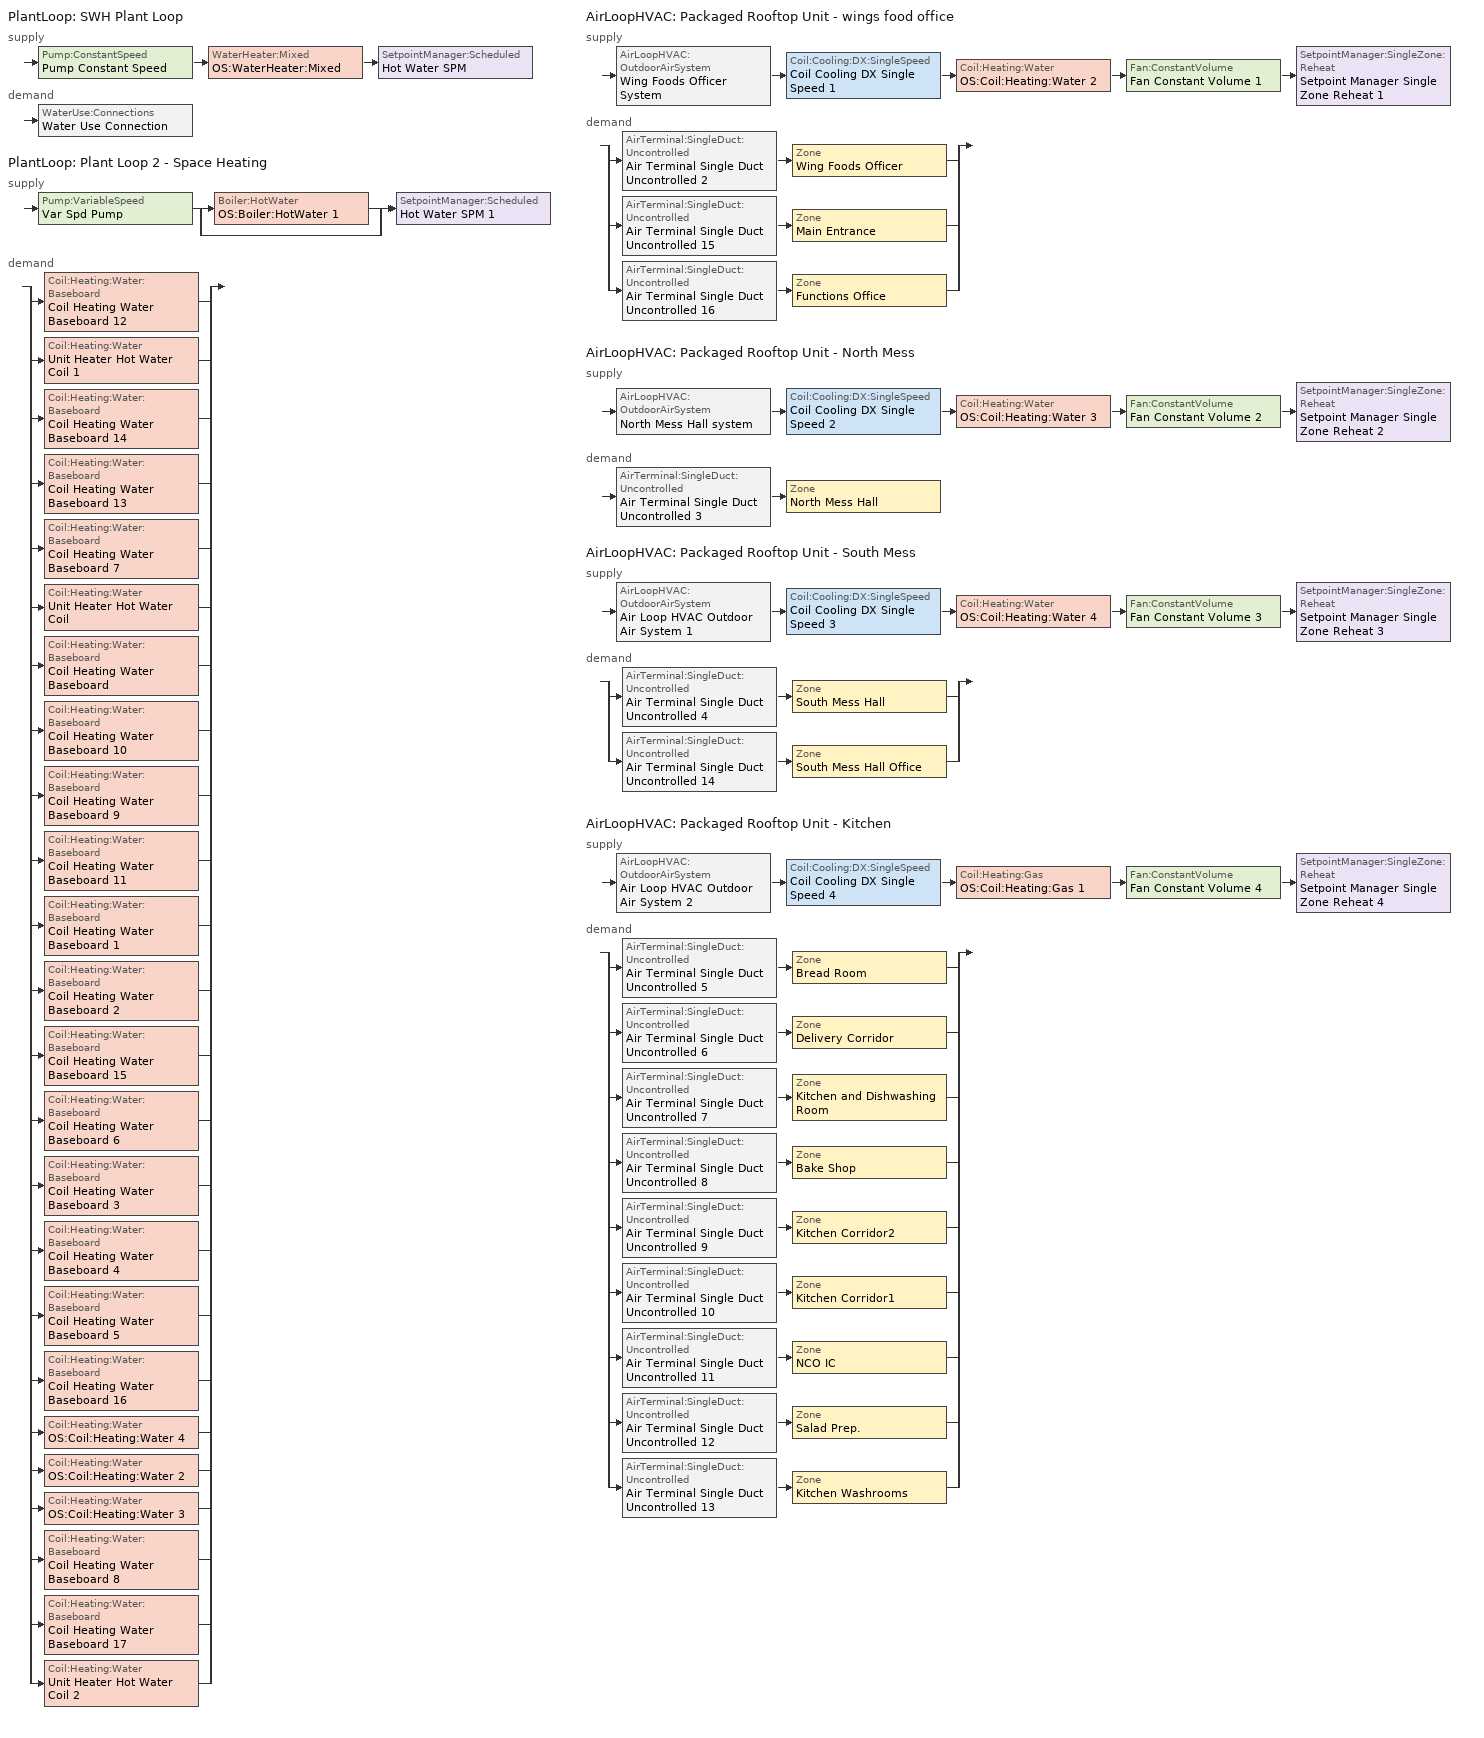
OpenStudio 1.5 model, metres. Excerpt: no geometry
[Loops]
PlantLoop 'SWH Plant Loop'
 supply: Pump:ConstantSpeed 'Pump Constant Speed' > WaterHeater:Mixed 'OS:WaterHeater:Mixed' > SetpointManager:Scheduled 'Hot Water SPM'
 demand: WaterUse:Connections 'Water Use Connection'
PlantLoop 'Plant Loop 2 - Space Heating'
 supply: Pump:VariableSpeed 'Var Spd Pump' > split
  | Boiler:HotWater 'OS:Boiler:HotWater 1'
  | bypass
  join > SetpointManager:Scheduled 'Hot Water SPM 1'
 demand: split
  | Coil:Heating:Water:Baseboard 'Coil Heating Water Baseboard 12'
  | Coil:Heating:Water 'Unit Heater Hot Water Coil 1'
  | Coil:Heating:Water:Baseboard 'Coil Heating Water Baseboard 14'
  | Coil:Heating:Water:Baseboard 'Coil Heating Water Baseboard 13'
  | Coil:Heating:Water:Baseboard 'Coil Heating Water Baseboard 7'
  | Coil:Heating:Water 'Unit Heater Hot Water Coil'
  | Coil:Heating:Water:Baseboard 'Coil Heating Water Baseboard'
  | Coil:Heating:Water:Baseboard 'Coil Heating Water Baseboard 10'
  | Coil:Heating:Water:Baseboard 'Coil Heating Water Baseboard 9'
  | Coil:Heating:Water:Baseboard 'Coil Heating Water Baseboard 11'
  | Coil:Heating:Water:Baseboard 'Coil Heating Water Baseboard 1'
  | Coil:Heating:Water:Baseboard 'Coil Heating Water Baseboard 2'
  | Coil:Heating:Water:Baseboard 'Coil Heating Water Baseboard 15'
  | Coil:Heating:Water:Baseboard 'Coil Heating Water Baseboard 6'
  | Coil:Heating:Water:Baseboard 'Coil Heating Water Baseboard 3'
  | Coil:Heating:Water:Baseboard 'Coil Heating Water Baseboard 4'
  | Coil:Heating:Water:Baseboard 'Coil Heating Water Baseboard 5'
  | Coil:Heating:Water:Baseboard 'Coil Heating Water Baseboard 16'
  | Coil:Heating:Water 'OS:Coil:Heating:Water 4'
  | Coil:Heating:Water 'OS:Coil:Heating:Water 2'
  | Coil:Heating:Water 'OS:Coil:Heating:Water 3'
  | Coil:Heating:Water:Baseboard 'Coil Heating Water Baseboard 8'
  | Coil:Heating:Water:Baseboard 'Coil Heating Water Baseboard 17'
  | Coil:Heating:Water 'Unit Heater Hot Water Coil 2'
AirLoopHVAC 'Packaged Rooftop Unit - wings food office'
 supply: AirLoopHVAC:OutdoorAirSystem 'Wing Foods Officer System' > Coil:Cooling:DX:SingleSpeed 'Coil Cooling DX Single Speed 1' > Coil:Heating:Water 'OS:Coil:Heating:Water 2' > Fan:ConstantVolume 'Fan Constant Volume 1' > SetpointManager:SingleZone:Reheat 'Setpoint Manager Single Zone Reheat 1'
 demand: split
  | AirTerminal:SingleDuct:Uncontrolled 'Air Terminal Single Duct Uncontrolled 2' > Zone 'Wing Foods Officer'
  | AirTerminal:SingleDuct:Uncontrolled 'Air Terminal Single Duct Uncontrolled 15' > Zone 'Main Entrance'
  | AirTerminal:SingleDuct:Uncontrolled 'Air Terminal Single Duct Uncontrolled 16' > Zone 'Functions Office'
AirLoopHVAC 'Packaged Rooftop Unit - North Mess'
 supply: AirLoopHVAC:OutdoorAirSystem 'North Mess Hall system' > Coil:Cooling:DX:SingleSpeed 'Coil Cooling DX Single Speed 2' > Coil:Heating:Water 'OS:Coil:Heating:Water 3' > Fan:ConstantVolume 'Fan Constant Volume 2' > SetpointManager:SingleZone:Reheat 'Setpoint Manager Single Zone Reheat 2'
 demand: AirTerminal:SingleDuct:Uncontrolled 'Air Terminal Single Duct Uncontrolled 3' > Zone 'North Mess Hall'
AirLoopHVAC 'Packaged Rooftop Unit - South Mess'
 supply: AirLoopHVAC:OutdoorAirSystem 'Air Loop HVAC Outdoor Air System 1' > Coil:Cooling:DX:SingleSpeed 'Coil Cooling DX Single Speed 3' > Coil:Heating:Water 'OS:Coil:Heating:Water 4' > Fan:ConstantVolume 'Fan Constant Volume 3' > SetpointManager:SingleZone:Reheat 'Setpoint Manager Single Zone Reheat 3'
 demand: split
  | AirTerminal:SingleDuct:Uncontrolled 'Air Terminal Single Duct Uncontrolled 4' > Zone 'South Mess Hall'
  | AirTerminal:SingleDuct:Uncontrolled 'Air Terminal Single Duct Uncontrolled 14' > Zone 'South Mess Hall Office'
AirLoopHVAC 'Packaged Rooftop Unit - Kitchen'
 supply: AirLoopHVAC:OutdoorAirSystem 'Air Loop HVAC Outdoor Air System 2' > Coil:Cooling:DX:SingleSpeed 'Coil Cooling DX Single Speed 4' > Coil:Heating:Gas 'OS:Coil:Heating:Gas 1' > Fan:ConstantVolume 'Fan Constant Volume 4' > SetpointManager:SingleZone:Reheat 'Setpoint Manager Single Zone Reheat 4'
 demand: split
  | AirTerminal:SingleDuct:Uncontrolled 'Air Terminal Single Duct Uncontrolled 5' > Zone 'Bread Room'
  | AirTerminal:SingleDuct:Uncontrolled 'Air Terminal Single Duct Uncontrolled 6' > Zone 'Delivery Corridor'
  | AirTerminal:SingleDuct:Uncontrolled 'Air Terminal Single Duct Uncontrolled 7' > Zone 'Kitchen and Dishwashing Room'
  | AirTerminal:SingleDuct:Uncontrolled 'Air Terminal Single Duct Uncontrolled 8' > Zone 'Bake Shop'
  | AirTerminal:SingleDuct:Uncontrolled 'Air Terminal Single Duct Uncontrolled 9' > Zone 'Kitchen Corridor2'
  | AirTerminal:SingleDuct:Uncontrolled 'Air Terminal Single Duct Uncontrolled 10' > Zone 'Kitchen Corridor1'
  | AirTerminal:SingleDuct:Uncontrolled 'Air Terminal Single Duct Uncontrolled 11' > Zone 'NCO IC'
  | AirTerminal:SingleDuct:Uncontrolled 'Air Terminal Single Duct Uncontrolled 12' > Zone 'Salad Prep.'
  | AirTerminal:SingleDuct:Uncontrolled 'Air Terminal Single Duct Uncontrolled 13' > Zone 'Kitchen Washrooms'
[SizingPeriod:DesignDay] Barometric Pressure {Pa}=92936; Wind Direction {deg}=180; Sky Clearness=0; Rain Indicator=0; Snow Indicator=0; Day of Month=21; Daylight Saving Time Indicator=0; Dry-Bulb Temperature Range Modifier Type=DefaultMultipliers
Name | Maximum Dry-Bulb Temperature {C} | Daily Dry-Bulb Temperature Range {deltaC} | Humidity Indicating Conditions at Maximum Dry-Bulb {BasedOnField A3} | Wind Speed {m/s} | Month | Day Type | Humidity Indicating Type | Solar Model Indicator | ASHRAE Taub | ASHRAE Taud
Edmonton Stony Plain Ann Clg .4% Condns DP=>MDB | 22.6 | 12 | 16.5 | 3.8 | 7 | SummerDesignDay | Dewpoint | ASHRAETau | 0.353 | 2.369
Edmonton Stony Plain Ann Htg Wind 99.6% Condns WS=>MCDB | -5.8 | 0 | -5.8 | 11.6 | 1 | WinterDesignDay | Wetbulb | ASHRAEClearSky
Edmonton Stony Plain Ann Htg 99.6% Condns DB | -32.5 | 0 | -32.5 | 1.9 | 1 | WinterDesignDay | Wetbulb | ASHRAEClearSky
[Sizing:Zone] Zone Cooling Design Supply Air Temperature {C}=14; Zone Heating Design Supply Air Temperature {C}=40; Zone Cooling Design Supply Air Humidity Ratio {kg-H2O/kg-air}=0.0085; Zone Heating Design Supply Air Humidity Ratio {kg-H2O/kg-air}=0.008; Heating Design Air Flow Method=DesignDay
Main Entrance; Main Corridor; Wing Foods Officer; Functions Office; Women's Washroom; Men's Washroom; Kitchen and Dishwashing Room; North Mess Hall; South Mess Hall; South Mess Hall Office; South Mess Hall Storage; Salad Fridge; Salad Prep.; Delivery Corridor; Cook's Fridge and Freezer; Loading Bay; Bread Room; Veg. Fridge; Kitchen Washrooms; Kitchen Locker Rooms; Kitchen Corridor1; Dairy Fridge; Kitchen Storage; Kitchen Corridor2; NCO IC; Maintenance Storage; Bake Shop; BSMT - Storage; BSMT - Mech room; BSMT - Corridor; BSMT - Washroom; BSMT - Compressor Room; BSMT - Food Storage
[Zone equipment]
Main Entrance: Convective Baseboard Water 1, Air Terminal Single Duct Uncontrolled 15
Wing Foods Officer: Convective Baseboard Water 16, Air Terminal Single Duct Uncontrolled 2
Functions Office: Convective Baseboard Water, Air Terminal Single Duct Uncontrolled 16
Women's Washroom: Convective Baseboard Water 17, Fan Zone Exhaust
Men's Washroom: Convective Baseboard Water 2, Fan Zone Exhaust 6
Kitchen and Dishwashing Room: Air Terminal Single Duct Uncontrolled 7, Fan Zone Exhaust 7, Fan Zone Exhaust 8
North Mess Hall: Convective Baseboard Water 15, Air Terminal Single Duct Uncontrolled 3
South Mess Hall: Convective Baseboard Water 3, Air Terminal Single Duct Uncontrolled 4
South Mess Hall Office: Convective Baseboard Water 4, Air Terminal Single Duct Uncontrolled 14
South Mess Hall Storage: Convective Baseboard Water 5
Salad Prep.: Convective Baseboard Water 6, Air Terminal Single Duct Uncontrolled 12
Delivery Corridor: Unit Heater CV - Hot Water, Convective Baseboard Water 7, Air Terminal Single Duct Uncontrolled 6
Loading Bay: Unit Heater CV - Hot Water 2
Bread Room: Unit Heater CV - Hot Water 1, Air Terminal Single Duct Uncontrolled 5
Kitchen Washrooms: Convective Baseboard Water 8, Air Terminal Single Duct Uncontrolled 13, Fan Zone Exhaust 3, Fan Zone Exhaust 4, Fan Zone Exhaust 5
Kitchen Locker Rooms: Convective Baseboard Water 9
Kitchen Corridor1: Convective Baseboard Water 10, Air Terminal Single Duct Uncontrolled 10
Kitchen Storage: Convective Baseboard Water 11
Kitchen Corridor2: Air Terminal Single Duct Uncontrolled 9
NCO IC: Air Terminal Single Duct Uncontrolled 11
Bake Shop: Convective Baseboard Water 12, Air Terminal Single Duct Uncontrolled 8
BSMT - Washroom: Convective Baseboard Water 13, Fan Zone Exhaust 10
BSMT - Compressor Room: Fan Zone Exhaust 9
BSMT - Food Storage: Convective Baseboard Water 14
[WaterUse:Connections]
Water Use Connection: Water Use Equipment Name 1=Bathroom Sink
[WaterUse:Equipment]
Bathroom Sink: Water Use Equipment Definition=Bathroom Sink Definition; Flow Rate Fraction Schedule=MNECB-B-HW
[WaterUse:Equipment:Definition]
Bathroom Sink Definition: Peak Flow Rate {m3/s}=0.000123
[PlantLoop] Plant Loop Volume {m3}=Autocalculate
Name | Fluid Type
SWH Plant Loop
Plant Loop 2 - Space Heating | Water
[Sizing:Plant] Loop Type=Heating; Design Loop Exit Temperature {C}=82; Loop Design Temperature Difference {deltaC}=11
SWH Plant Loop; Plant Loop 2 - Space Heating
[WaterHeater:Mixed]
OS:WaterHeater:Mixed: Tank Volume {m3}=0.3785; Setpoint Temperature Schedule=Water Heater Setpoint Temperature; Deadband Temperature Difference {deltaC}=2; Maximum Temperature Limit {C}=82.22; Heater Control Type=Cycle; Heater Maximum Capacity {W}=845000; Heater Fuel Type=Electricity; Heater Thermal Efficiency=1; Off Cycle Parasitic Fuel Consumption Rate {W}=20; Off Cycle Parasitic Fuel Type=Electricity; Off Cycle Parasitic Heat Fraction to Tank=0.8; On Cycle Parasitic Fuel Type=Electricity; Ambient Temperature Indicator=Schedule; Ambient Temperature Schedule=Water Heater Ambient Temperature; Off Cycle Loss Coefficient to Ambient Temperature {W/K}=6; On Cycle Loss Coefficient to Ambient Temperature {W/K}=6; Use Side Effectiveness=1; Source Side Effectiveness=1; Use Side Design Flow Rate {m3/s}=autosize; Source Side Design Flow Rate {m3/s}=autosize; Indirect Water Heating Recovery Time {hr}=1.5
[SetpointManager:Scheduled] Control Variable=Temperature; Schedule=Hot Water Temperature
Hot Water SPM; Hot Water SPM 1
[Pump:ConstantSpeed]
Pump Constant Speed: Rated Flow Rate {m3/s}=autosize; Rated Pump Head {Pa}=179352; Rated Power Consumption {W}=autosize; Motor Efficiency=0.9; Fraction of Motor Inefficiencies to Fluid Stream=0; Pump Control Type=Intermittent
[Boiler:HotWater]
OS:Boiler:HotWater 1: Efficiency Curve Temperature Evaluation Variable=LeavingBoiler; Normalized Boiler Efficiency Curve=Boiler Efficiency; Design Water Outlet Temperature {C}=67; Water Outlet Upper Temperature Limit {C}=99; Boiler Flow Mode=ConstantFlow; Parasitic Electric Load {W}=0; Sizing Factor=1
[ZoneHVAC:Baseboard:Convective:Water] Availability Schedule=Always On Discrete 1
Name | Heating Coil
Convective Baseboard Water | Coil Heating Water Baseboard
Convective Baseboard Water 1 | Coil Heating Water Baseboard 1
Convective Baseboard Water 2 | Coil Heating Water Baseboard 2
Convective Baseboard Water 3 | Coil Heating Water Baseboard 3
Convective Baseboard Water 4 | Coil Heating Water Baseboard 4
Convective Baseboard Water 5 | Coil Heating Water Baseboard 5
Convective Baseboard Water 6 | Coil Heating Water Baseboard 6
Convective Baseboard Water 7 | Coil Heating Water Baseboard 7
Convective Baseboard Water 8 | Coil Heating Water Baseboard 8
Convective Baseboard Water 9 | Coil Heating Water Baseboard 9
Convective Baseboard Water 10 | Coil Heating Water Baseboard 10
Convective Baseboard Water 11 | Coil Heating Water Baseboard 11
Convective Baseboard Water 12 | Coil Heating Water Baseboard 12
Convective Baseboard Water 13 | Coil Heating Water Baseboard 13
Convective Baseboard Water 14 | Coil Heating Water Baseboard 14
Convective Baseboard Water 15 | Coil Heating Water Baseboard 15
Convective Baseboard Water 16 | Coil Heating Water Baseboard 16
Convective Baseboard Water 17 | Coil Heating Water Baseboard 17
[Coil:Heating:Water:Baseboard] U-Factor Times Area Value {W/K}=autosize; Maximum Water Flow Rate {m3/s}=autosize; Convergence Tolerance=0.001
Coil Heating Water Baseboard; Coil Heating Water Baseboard 1; Coil Heating Water Baseboard 2; Coil Heating Water Baseboard 3; Coil Heating Water Baseboard 4; Coil Heating Water Baseboard 5; Coil Heating Water Baseboard 6; Coil Heating Water Baseboard 7; Coil Heating Water Baseboard 8; Coil Heating Water Baseboard 9; Coil Heating Water Baseboard 10; Coil Heating Water Baseboard 11; Coil Heating Water Baseboard 12; Coil Heating Water Baseboard 13; Coil Heating Water Baseboard 14; Coil Heating Water Baseboard 15; Coil Heating Water Baseboard 16; Coil Heating Water Baseboard 17
[ZoneHVAC:UnitHeater] Availability Schedule=Always On Discrete 1; Maximum Supply Air Flow Rate {m3/s}=AutoSize; Fan Control Type=OnOff; Maximum Hot Water Flow Rate {m3/s}=AutoSize; Minimum Hot Water Flow Rate {m3/s}=0; Heating Convergence Tolerance=0.001
Name | Supply Air Fan | Heating Coil
Unit Heater CV - Hot Water | Unit Heater CV Fan | Unit Heater Hot Water Coil
Unit Heater CV - Hot Water 1 | Unit Heater CV Fan 1 | Unit Heater Hot Water Coil 1
Unit Heater CV - Hot Water 2 | Unit Heater CV Fan 2 | Unit Heater Hot Water Coil 2
[Fan:ConstantVolume] Maximum Flow Rate {m3/s}=AutoSize
Name | Availability Schedule | Pressure Rise {Pa}
Unit Heater CV Fan; Unit Heater CV Fan 1; Unit Heater CV Fan 2 | Always On Discrete 1
Fan Constant Volume 1; Fan Constant Volume 2; Fan Constant Volume 3; Fan Constant Volume 4 | Always On Discrete | 500
[Coil:Heating:Water]
Name | Availability Schedule
Unit Heater Hot Water Coil; Unit Heater Hot Water Coil 1; Unit Heater Hot Water Coil 2 | Always On Discrete 1
OS:Coil:Heating:Water 2 | Always On Discrete 2
OS:Coil:Heating:Water 3 | Always On Discrete 3
OS:Coil:Heating:Water 4 | Always On Discrete 4
[AirLoopHVAC] Design Supply Air Flow Rate {m3/s}=AutoSize
Packaged Rooftop Unit - wings food office; Packaged Rooftop Unit - North Mess; Packaged Rooftop Unit - South Mess; Packaged Rooftop Unit - Kitchen
[AvailabilityManager:Scheduled] Schedule=Always On Discrete
Availability Manager Scheduled 1; Availability Manager Scheduled 2; Availability Manager Scheduled 3; Availability Manager Scheduled 4
[AvailabilityManager:NightCycle] Control Type=CycleOnAnyZoneFansOnly
Availability Manager Night Cycle 1; Availability Manager Night Cycle 2; Availability Manager Night Cycle 3; Availability Manager Night Cycle 4
[Sizing:System] Type of Load to Size On=Sensible; Design Outdoor Air Flow Rate {m3/s}=Autosize; Minimum System Air Flow Ratio=1; Preheat Design Temperature {C}=7; Preheat Design Humidity Ratio {kg-H2O/kg-Air}=0.008; Precool Design Temperature {C}=12.8; Precool Design Humidity Ratio {kg-H2O/kg-Air}=0.008; Central Cooling Design Supply Air Temperature {C}=12.8; Central Heating Design Supply Air Temperature {C}=40; Sizing Option=NonCoincident; 100% Outdoor Air in Cooling=Yes; 100% Outdoor Air in Heating=Yes; Central Cooling Design Supply Air Humidity Ratio {kg-H2O/kg-Air}=0.0085; Central Heating Design Supply Air Humidity Ratio {kg-H2O/kg-Air}=0.008; Cooling Design Air Flow Method=DesignDay; Cooling Design Air Flow Rate {m3/s}=0; Heating Design Air Flow Method=DesignDay; Heating Design Air Flow Rate {m3/s}=0; System Outdoor Air Method=ZoneSum
Packaged Rooftop Unit - wings food office; Packaged Rooftop Unit - North Mess; Packaged Rooftop Unit - South Mess; Packaged Rooftop Unit - Kitchen
[Coil:Cooling:DX:SingleSpeed] Availability Schedule=Always On Discrete; Rated Total Cooling Capacity {W}=autosize; Rated Sensible Heat Ratio=autosize; Rated COP {W/W}=3; Rated Air Flow Rate {m3/s}=autosize; Rated Evaporator Fan Power Per Volume Flow Rate {W/(m3/s)}=773.3; Condenser Type=AirCooled; Evaporative Condenser Effectiveness=0; Evaporative Condenser Air Flow Rate {m3/s}=Autosize; Evaporative Condenser Pump Rated Power Consumption {W}=Autosize; Crankcase Heater Capacity {W}=0; Maximum Outdoor Dry-Bulb Temperature for Crankcase Heater Operation {C}=0; Basin Heater Capacity {W/K}=0; Basin Heater Setpoint Temperature {C}=10
Name | Total Cooling Capacity Function of Temperature Curve | Total Cooling Capacity Function of Flow Fraction Curve | Energy Input Ratio Function of Temperature Curve | Energy Input Ratio Function of Flow Fraction Curve | Part Load Fraction Correlation Curve
Coil Cooling DX Single Speed 1 | Curve Biquadratic 1 | Curve Quadratic 1 | Curve Biquadratic 2 | Curve Quadratic 2 | Curve Quadratic 3
Coil Cooling DX Single Speed 2 | Curve Biquadratic 3 | Curve Quadratic 4 | Curve Biquadratic 4 | Curve Quadratic 5 | Curve Quadratic 6
Coil Cooling DX Single Speed 3 | Curve Biquadratic 5 | Curve Quadratic 7 | Curve Biquadratic 6 | Curve Quadratic 8 | Curve Quadratic 9
Coil Cooling DX Single Speed 4 | Curve Biquadratic 7 | Curve Quadratic 10 | Curve Biquadratic 8 | Curve Quadratic 11 | Curve Quadratic 12
[SetpointManager:SingleZone:Reheat] Minimum Supply Air Temperature {C}=14; Maximum Supply Air Temperature {C}=44
Name | Control Zone
Setpoint Manager Single Zone Reheat 1 | Wing Foods Officer
Setpoint Manager Single Zone Reheat 2 | North Mess Hall
Setpoint Manager Single Zone Reheat 3 | South Mess Hall
Setpoint Manager Single Zone Reheat 4 | Kitchen and Dishwashing Room
[Controller:OutdoorAir] Minimum Outdoor Air Flow Rate {m3/s}=Autosize; Maximum Outdoor Air Flow Rate {m3/s}=Autosize; Economizer Control Action Type=ModulateFlow; Economizer Maximum Limit Enthalpy {J/kg}=64000; Economizer Minimum Limit Dry-Bulb Temperature {C}=-100; Lockout Type=NoLockout; Minimum Limit Type=FixedMinimum; High Humidity Control=No; Heat Recovery Bypass Control Type=BypassWhenOAFlowGreaterThanMinimum
Name | Economizer Control Type | Economizer Maximum Limit Dry-Bulb Temperature {C} | Controller Mechanical Ventilation | Minimum Fraction of Outdoor Air Schedule
Controller Outdoor Air 1 | NoEconomizer | 28 | Controller Mechanical Ventilation 1
Controller Outdoor Air 2 | FixedDryBulb | 19 | Controller Mechanical Ventilation 2
Controller Outdoor Air 3 | FixedDryBulb | 19 | Controller Mechanical Ventilation 3
Controller Outdoor Air 4 | FixedDryBulb | 19 | Controller Mechanical Ventilation 4 | 100% Fresh Air Make-up
[Controller:MechanicalVentilation] Availability Schedule=Always On Discrete; System Outdoor Air Method=ZoneSum
Controller Mechanical Ventilation 1; Controller Mechanical Ventilation 2; Controller Mechanical Ventilation 3; Controller Mechanical Ventilation 4
[AirLoopHVAC:OutdoorAirSystem]
Name | Controller
Wing Foods Officer System | Controller Outdoor Air 1
North Mess Hall system | Controller Outdoor Air 2
Air Loop HVAC Outdoor Air System 1 | Controller Outdoor Air 3
Air Loop HVAC Outdoor Air System 2 | Controller Outdoor Air 4
[AirTerminal:SingleDuct:Uncontrolled] Availability Schedule=Always On Discrete; Maximum Air Flow Rate {m3/s}=AutoSize
Air Terminal Single Duct Uncontrolled 2; Air Terminal Single Duct Uncontrolled 3; Air Terminal Single Duct Uncontrolled 4; Air Terminal Single Duct Uncontrolled 5; Air Terminal Single Duct Uncontrolled 6; Air Terminal Single Duct Uncontrolled 7; Air Terminal Single Duct Uncontrolled 8; Air Terminal Single Duct Uncontrolled 9; Air Terminal Single Duct Uncontrolled 10; Air Terminal Single Duct Uncontrolled 11; Air Terminal Single Duct Uncontrolled 12; Air Terminal Single Duct Uncontrolled 13; Air Terminal Single Duct Uncontrolled 14; Air Terminal Single Duct Uncontrolled 15; Air Terminal Single Duct Uncontrolled 16
[Controller:WaterCoil] Action=Normal
Controller Water Coil 1; Controller Water Coil 2; Controller Water Coil 3; Controller Water Coil 4; Controller Water Coil 6
[Coil:Heating:Gas]
OS:Coil:Heating:Gas 1: Availability Schedule=Always On Discrete 1; Gas Burner Efficiency=0.8; Nominal Capacity {W}=AutoSize; Parasitic Electric Load {W}=0; Parasitic Gas Load {W}=0
[Fan:ZoneExhaust] Availability Schedule=Always On; Fan Efficiency=0.6; Maximum Flow Rate {m3/s}=0.0472; System Availability Manager Coupling Mode=Decoupled; Balanced Exhaust Fraction Schedule=Always On
Name | Pressure Rise {Pa}
Fan Zone Exhaust 3; Fan Zone Exhaust 4; Fan Zone Exhaust 5 | 15776
Fan Zone Exhaust; Fan Zone Exhaust 6; Fan Zone Exhaust 9; Fan Zone Exhaust 10 | 1973
Fan Zone Exhaust 7; Fan Zone Exhaust 8 | 3946
[Pump:VariableSpeed]
Var Spd Pump: Motor Efficiency=0.92; Pump Control Type=Intermittent
[Schedule:Constant] Value=1
Always On Discrete; Always On Discrete 1; Always On Discrete 2; Always On Discrete 3; Always On Discrete 4
[Schedule:Ruleset]
Name | Default Day Schedule | Summer Design Day Schedule | Winter Design Day Schedule
Always On | Always On Default Schedule | Always On Summer Design Day | Always On Winter Design Day
MNECB-B-HW | Schedule Day 16
Water Heater Setpoint Temperature | Water Heater Setpoint Temperature Default
Water Heater Ambient Temperature | Water Heater Ambient Temperature Default
Hot Water Temperature | Hot Water Temperature Default | Hot Water Temperature Summer Design Day | Hot Water Temperature Winter Design Day
100% Fresh Air Make-up | Schedule Day 20
[Schedule:Day]
Always On Default Schedule; Always On Winter Design Day; Always On Summer Design Day; Schedule Day 20: 24, 0, 1
Schedule Day 16: 24, 0, 0
sunMNECB-B-HW 1: 1, 0, 0.5, 2, 0, 0.6, 3, 0, 0.05, 4, 0, 0.05, 5, 0, 0.05, 6, 0, 0.05, 7, 0, 0.05, 8, 0, 0.05, 9, 0, 0.05, 10, 0, 0.7, 11, 0, 0.7, 12, 0, 0.4, 13, 0, 0.5, 14, 0, 0.6, 15, 0, 0.6, 16, 0, 0.4, 17, 0, 0.3, 18, 0, 0.3, 19, 0, 0.4, 20, 0, 0.5, 21, 0, 0.8, 22, 0, 0.8, 23, 0, 0.5, 24, 0, 0.5
satMNECB-B-HW 1: 1, 0, 0.7, 2, 0, 0.6, 3, 0, 0.05, 4, 0, 0.05, 5, 0, 0.05, 6, 0, 0.05, 7, 0, 0.05, 8, 0, 0.05, 9, 0, 0.05, 10, 0, 0.7, 11, 0, 0.7, 12, 0, 0.4, 13, 0, 0.5, 14, 0, 0.6, 15, 0, 0.6, 16, 0, 0.4, 17, 0, 0.3, 18, 0, 0.3, 19, 0, 0.4, 20, 0, 0.5, 21, 0, 0.8, 22, 0, 0.8, 23, 0, 0.9, 24, 0, 0.9
wkdMNECB-B-HW 1: 1, 0, 0.6, 2, 0, 0.5, 3, 0, 0.05, 4, 0, 0.05, 5, 0, 0.05, 6, 0, 0.05, 7, 0, 0.05, 8, 0, 0.05, 9, 0, 0.05, 10, 0, 0.7, 11, 0, 0.7, 12, 0, 0.4, 13, 0, 0.5, 14, 0, 0.6, 15, 0, 0.6, 16, 0, 0.4, 17, 0, 0.3, 18, 0, 0.3, 19, 0, 0.4, 20, 0, 0.5, 21, 0, 0.8, 22, 0, 0.8, 23, 0, 0.9, 24, 0, 0.9
Water Heater Setpoint Temperature Default; Hot Water Temperature Default: 24, 0, 82
Water Heater Ambient Temperature Default: 24, 0, 22
Hot Water Temperature Summer Design Day; Hot Water Temperature Winter Design Day: 24, 0, 67
[Schedule:Rule] Schedule Ruleset=MNECB-B-HW; Date Specification Type=DateRange; Start Month=1; Start Day=1; End Month=12; End Day=31
Name | Rule Order | Day Schedule | Apply Sunday | Apply Monday | Apply Tuesday | Apply Wednesday | Apply Thursday | Apply Friday | Apply Saturday
sunMNECB-B-HWrule | 0 | sunMNECB-B-HW 1 | Yes | No | No | No | No | No | No
satMNECB-B-HWrule | 1 | satMNECB-B-HW 1 | No | No | No | No | No | No | Yes
wkdMNECB-B-HW rule | 2 | wkdMNECB-B-HW 1 | No | Yes | Yes | Yes | Yes | Yes | No
[Curve:Biquadratic]
Name | Coefficient1 Constant | Coefficient2 x | Coefficient3 x**2 | Coefficient4 y | Coefficient5 y**2 | Coefficient6 x*y | Minimum Value of x {BasedOnField A2} | Maximum Value of x {BasedOnField A2} | Minimum Value of y {BasedOnField A3} | Maximum Value of y {BasedOnField A3} | Minimum Curve Output {BasedOnField A4} | Maximum Curve Output {BasedOnField A4} | Input Unit Type for Y
Boiler Efficiency | 0.4873 | 1.1322 | -0.6425 | 0 | 0 | 0 | 0.1 | 1 | 0 | 0 | 0 | 1 | Temperature
Curve Biquadratic 1; Curve Biquadratic 3; Curve Biquadratic 5; Curve Biquadratic 7 | 0.42415 | 0.04426 | -0.00042 | 0.00333 | -8e-005 | -0.00021 | 17 | 22 | 13 | 46
Curve Biquadratic 2; Curve Biquadratic 4; Curve Biquadratic 6; Curve Biquadratic 8 | 1.23649 | -0.02431 | 0.00057 | -0.01434 | 0.00063 | -0.00038 | 17 | 22 | 13 | 46
[Curve:Quadratic]
Name | Coefficient1 Constant | Coefficient2 x | Coefficient3 x**2 | Minimum Value of x {BasedOnField A2} | Maximum Value of x {BasedOnField A2}
Curve Quadratic 1; Curve Quadratic 4; Curve Quadratic 7; Curve Quadratic 10 | 0.77136 | 0.34053 | -0.11088 | 0.75918 | 1.13877
Curve Quadratic 2; Curve Quadratic 5; Curve Quadratic 8; Curve Quadratic 11 | 1.2055 | -0.32953 | 0.12308 | 0.75918 | 1.13877
Curve Quadratic 3; Curve Quadratic 6; Curve Quadratic 9; Curve Quadratic 12 | 0.771 | 0.229 | 0 | 0 | 1
